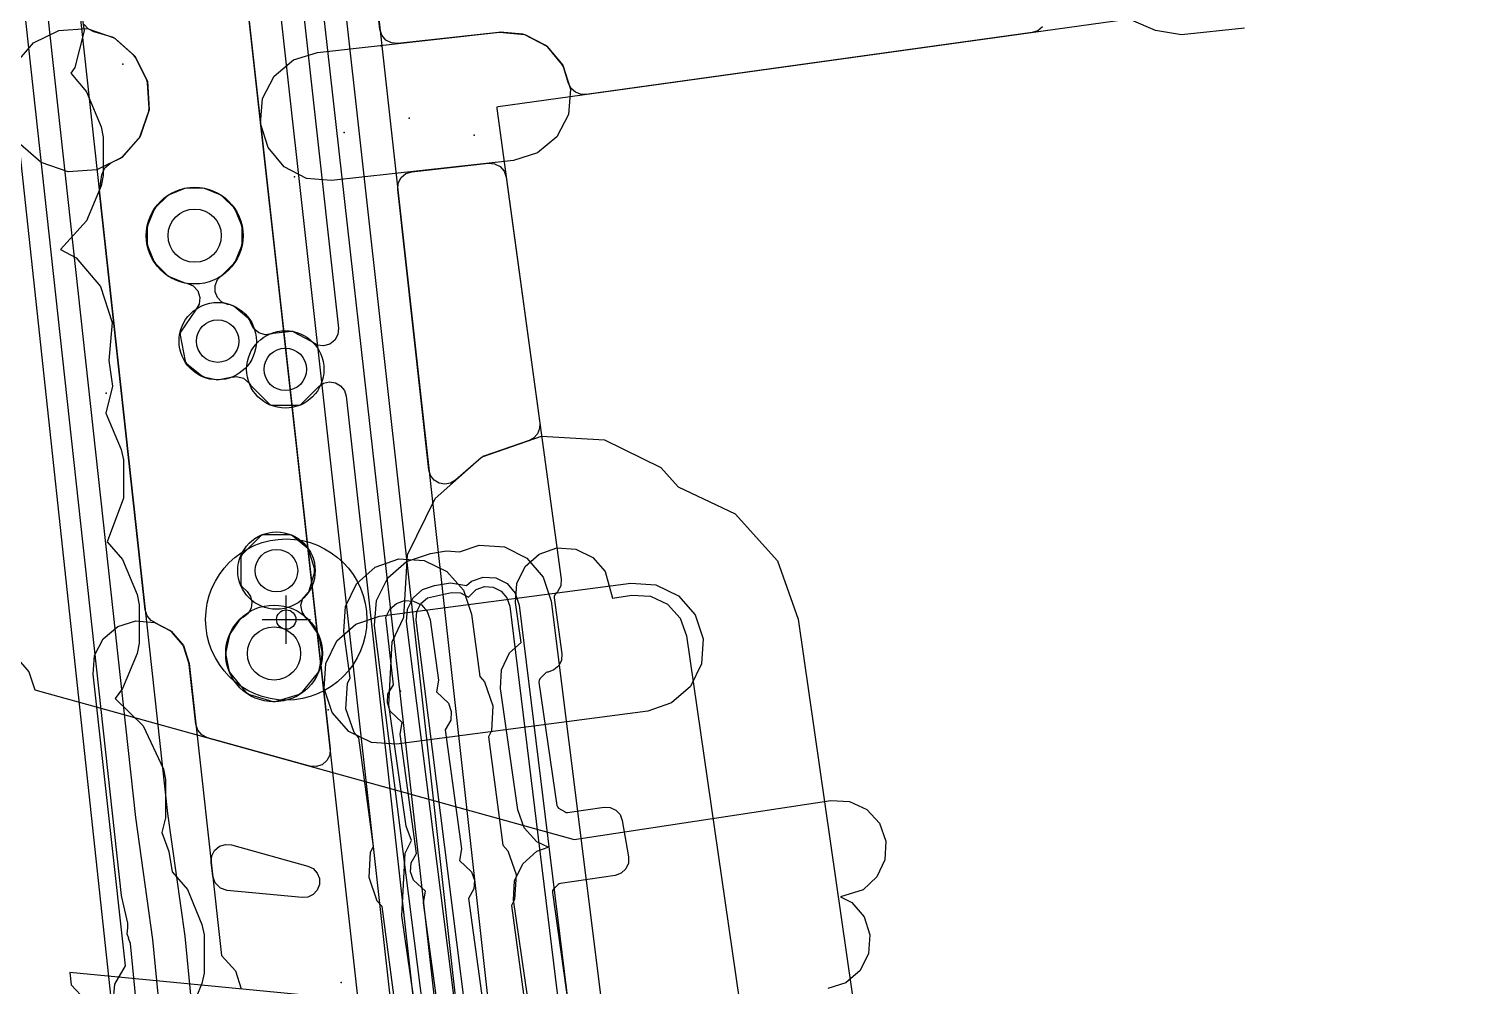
# Model space of a CAD drawing. Header units: metres. Extents: x 17722 to 17999, y 13535 to 15917.
# Drawn here: x 17843.42 to 17887.78, y 14125.73 to 14155.43 of the extents above; entities that cross this region are included whole.
import ezdxf

# ---------------------------------------------------------------- set-up
doc = ezdxf.new("R2010")
doc.units = ezdxf.units.M
for name, color, linetype in [('AI_GREENING_ALLOWED_ZONE', 4, 'Continuous'), ('AI_GREENING_EXCLUSIONS', 1, 'Continuous'), ('AI_GREENING_LAWN', 82, 'Continuous'), ('AI_GREENING_REJECTED', 6, 'Continuous'), ('AI_GREENING_SHRUBS', 92, 'Continuous'), ('AI_GREENING_TREES', 3, 'Continuous')]:
    doc.layers.add(name, color=color, linetype=linetype)

# ---------------------------------------------------------------- blocks, each defined once
blk = doc.blocks.new('AI_TREE')
for p, q in [((0, -0.3), (0, 0.3)), ((-0.3, 0), (0.3, 0))]:
    blk.add_line(p, q)
for radius in [1, 0.12]:
    blk.add_circle((0, 0), radius)
blk = doc.blocks.new('AI_SHRUB')
for radius in [1, 0.55]:
    blk.add_circle((0, 0), radius)

msp = doc.modelspace()

# ---------------------------------------------------------------- linework, layer by layer
at = {"layer": 'AI_GREENING_ALLOWED_ZONE'}
for points in [[(17874.872, 14155.485), (17874.729, 14155.364), (17874.552, 14155.304), (17860.718, 14153.384), (17860.718, 14153.384), (17860.544, 14153.391), (17860.383, 14153.457), (17860.254, 14153.574), (17860.173, 14153.729), (17860.01, 14154.245), (17859.963, 14154.329), (17859.524, 14154.851), (17859.449, 14154.912), (17858.844, 14155.226), (17858.751, 14155.253), (17858.047, 14155.314), (17857.998, 14155.313), (17854.869, 14154.968), (17854.675, 14154.985), (17854.502, 14155.074), (17854.376, 14155.224), (17854.317, 14155.41), (17853.533, 14162.464)], [(17849.716, 14160.594), (17852.776, 14133.091), (17852.759, 14132.898), (17852.67, 14132.726), (17852.523, 14132.6), (17852.338, 14132.54), (17852.145, 14132.554), (17848.97, 14133.436), (17848.795, 14133.525), (17848.667, 14133.675), (17848.607, 14133.862), (17848.401, 14135.711), (17848.391, 14135.759), (17848.236, 14136.247), (17848.19, 14136.331), (17847.876, 14136.704), (17847.801, 14136.764), (17847.325, 14137.011), (17847.327, 14137.016), (17847.223, 14137.07), (17847.097, 14137.219), (17847.038, 14137.406), (17845.62, 14150.347), (17845.624, 14150.484), (17845.693, 14150.897), (17845.784, 14151.112), (17845.964, 14151.262), (17846.267, 14151.413), (17846.343, 14151.472), (17846.844, 14152.042), (17846.893, 14152.125), (17847.146, 14152.865), (17847.159, 14152.962), (17847.107, 14153.748), (17847.081, 14153.842), (17846.738, 14154.534), (17846.679, 14154.61), (17846.113, 14155.108), (17846.02, 14155.159), (17845.437, 14155.332), (17845.27, 14155.418), (17845.146, 14155.56)]]:
    msp.add_lwpolyline(points, dxfattribs=at)
for points in [[(17856.667, 14141.422), (17856.512, 14141.329), (17856.334, 14141.297), (17856.156, 14141.33), (17856.001, 14141.425), (17855.891, 14141.568), (17855.838, 14141.741), (17854.87, 14150.44), (17854.887, 14150.635), (17854.977, 14150.808), (17855.126, 14150.934), (17855.312, 14150.992), (17857.684, 14151.254), (17857.876, 14151.238), (17858.047, 14151.152), (17858.173, 14151.007), (17858.235, 14150.825), (17859.279, 14143.196), (17859.273, 14143.025), (17859.21, 14142.866), (17859.097, 14142.738), (17858.947, 14142.656), (17857.538, 14142.169), (17857.454, 14142.12), (17856.667, 14141.422)], [(17849.582, 14128.703), (17849.368, 14128.774), (17849.208, 14128.933), (17849.133, 14129.145), (17849.085, 14129.578), (17849.101, 14129.772), (17849.19, 14129.944), (17849.337, 14130.07), (17849.522, 14130.13), (17849.715, 14130.115), (17852.083, 14129.458), (17852.249, 14129.377), (17852.373, 14129.241), (17852.441, 14129.069), (17852.441, 14128.885), (17852.374, 14128.713), (17852.25, 14128.577), (17852.085, 14128.495), (17851.901, 14128.479), (17849.582, 14128.703)]]:
    msp.add_lwpolyline(points, close=True, dxfattribs=at)
at = {"layer": 'AI_GREENING_EXCLUSIONS'}
for points in [[(17851.904, 14168.054), (17857.537, 14117.433), (17857.665, 14116.886), (17857.646, 14116.478), (17858.2, 14111.804), (17863.147, 14064.477)], [(17852.904, 14168.115), (17858.525, 14117.594), (17858.651, 14117.052), (17858.638, 14116.605), (17859.198, 14111.875), (17864.141, 14064.587)], [(17860.264, 14064.158), (17858.703, 14077.681), (17855.284, 14110.539), (17848.917, 14167.771)], [(17861.258, 14064.268), (17859.698, 14077.777), (17856.279, 14110.646), (17849.911, 14167.882)], [(17842.773, 14167.134), (17846.739, 14130.959), (17847.265, 14127.182), (17848.708, 14112.34), (17848.668, 14111.952), (17848.483, 14111.609), (17847.665, 14110.792), (17846.799, 14110.138), (17845.029, 14109.311), (17840.752, 14108.099)], [(17843.767, 14167.243), (17847.731, 14131.091), (17848.26, 14127.28), (17849.703, 14112.435), (17849.624, 14111.658), (17849.253, 14110.972), (17848.152, 14109.895), (17847.235, 14109.259), (17848.145, 14108.971), (17848.651, 14108.697), (17849.518, 14107.937), (17850.063, 14107.127), (17850.511, 14105.419), (17852.784, 14083.669), (17852.757, 14082.4), (17852.378, 14080.998), (17852.027, 14080.207), (17851.581, 14079.467), (17851.032, 14078.78), (17850.319, 14078.09), (17849.169, 14077.327)], [(17845.021, 14156.163), (17845.14, 14155.36), (17844.855, 14154.225), (17844.724, 14154.048), (17845.217, 14153.469), (17845.67, 14152.386), (17845.735, 14152.063), (17845.735, 14150.876), (17845.67, 14150.553), (17845.217, 14149.47), (17844.411, 14148.578), (17844.898, 14148.325), (17845.652, 14147.43), (17846.006, 14146.314), (17845.902, 14145.141), (17846.02, 14144.337), (17845.811, 14143.504), (17846.292, 14142.379), (17846.357, 14142.057), (17846.357, 14140.87), (17845.86, 14139.515), (17846.329, 14138.96), (17846.782, 14137.877), (17846.847, 14137.554), (17846.847, 14136.367), (17846.782, 14136.045), (17846.329, 14134.961), (17846.108, 14134.655), (17846.973, 14133.808), (17847.604, 14132.461), (17847.669, 14132.138), (17847.669, 14130.951), (17847.55, 14130.501), (17847.771, 14129.904), (17847.877, 14129.28), (17848.344, 14128.728), (17848.797, 14127.644), (17848.862, 14127.322), (17848.862, 14126.134), (17848.797, 14125.812), (17848.344, 14124.729)], [(17881.136, 14155.447), (17879.182, 14155.237), (17878.381, 14155.371), (17877.64, 14155.689)], [(17855.968, 14121.221), (17855.002, 14127.91), (17855.105, 14129.858), (17855.293, 14130.251), (17855.135, 14130.697), (17854.592, 14134.458), (17854.695, 14136.407), (17855.061, 14137.172), (17855.177, 14139.105), (17856.031, 14140.859), (17857.491, 14142.153), (17859.335, 14142.79), (17861.282, 14142.672), (17863.037, 14141.818), (17863.569, 14141.217), (17865.343, 14140.376), (17866.647, 14138.925), (17867.294, 14137.113), (17869.293, 14123.269)], [(17856.814, 14115.887), (17854.154, 14136.915), (17854.209, 14137.693), (17854.558, 14138.391), (17855.147, 14138.903), (17855.887, 14139.15), (17856.38, 14139.235), (17856.784, 14139.207), (17857.4, 14139.411), (17858.179, 14139.355), (17858.876, 14139.006), (17859.387, 14138.416), (17859.633, 14137.675), (17862.352, 14115.97)], [(17859.432, 14121.721), (17858.466, 14128.41), (17858.497, 14128.994), (17858.749, 14129.522), (17859.184, 14129.914), (17859.542, 14130.04), (17859.186, 14130.211), (17858.794, 14130.646), (17858.599, 14131.198), (17858.056, 14134.959), (17858.087, 14135.543), (17858.339, 14136.071), (17858.697, 14136.393), (17858.527, 14137.632), (17858.563, 14138.216), (17858.819, 14138.743), (17859.257, 14139.131), (17859.81, 14139.322), (17860.394, 14139.287), (17860.92, 14139.031), (17861.309, 14138.593), (17861.537, 14137.766), (17862.135, 14137.856), (17862.711, 14137.827), (17863.24, 14137.577), (17863.634, 14137.144), (17863.832, 14136.594), (17866.327, 14119.323)], [(17854.835, 14124.833), (17854.384, 14128.199), (17854.235, 14128.367), (17853.98, 14129.105), (17854.026, 14129.884), (17854.115, 14130.066), (17853.665, 14133.432), (17853.515, 14133.6), (17853.26, 14134.338), (17853.307, 14135.117), (17853.396, 14135.299), (17853.199, 14136.728), (17853.246, 14137.507), (17853.587, 14138.209), (17854.171, 14138.726), (17854.908, 14138.982), (17855.687, 14138.935), (17856.389, 14138.594), (17856.907, 14138.01), (17857.162, 14137.273), (17857.416, 14135.336), (17857.565, 14135.167), (17857.82, 14134.43), (17857.774, 14133.651), (17857.685, 14133.468), (17858.135, 14130.103), (17858.285, 14129.934), (17858.54, 14129.197), (17858.493, 14128.418), (17858.404, 14128.235), (17858.855, 14124.87)], [(17857.895, 14115.307), (17855.146, 14137.04), (17855.173, 14137.429), (17855.348, 14137.779), (17855.642, 14138.034), (17856.013, 14138.158), (17856.506, 14138.243), (17857.001, 14138.163), (17857.154, 14138.296), (17857.525, 14138.419), (17857.914, 14138.391), (17858.263, 14138.216), (17858.518, 14137.921), (17858.641, 14137.551), (17860.994, 14118.365)], [(17858.227, 14115.068), (17855.444, 14137.078), (17855.463, 14137.35), (17855.585, 14137.595), (17855.791, 14137.774), (17856.543, 14137.945), (17856.816, 14137.926), (17857.066, 14137.797), (17857.303, 14138.035), (17857.562, 14138.122), (17857.834, 14138.102), (17858.079, 14137.98), (17858.257, 14137.773), (17858.343, 14137.514), (17860.696, 14118.328)], [(17856.177, 14124.615), (17855.668, 14128.312), (17855.729, 14128.675), (17855.357, 14129.024), (17855.268, 14129.282), (17855.284, 14129.554), (17855.457, 14129.848), (17854.949, 14133.545), (17855.009, 14133.908), (17854.637, 14134.257), (17854.548, 14134.515), (17854.564, 14134.787), (17854.738, 14135.081), (17854.503, 14137.177), (17854.623, 14137.423), (17854.827, 14137.604), (17855.085, 14137.694), (17855.358, 14137.677), (17855.603, 14137.558), (17855.785, 14137.354), (17855.874, 14137.096), (17856.132, 14135.222), (17856.072, 14134.859), (17856.443, 14134.511), (17856.532, 14134.253), (17856.516, 14133.98), (17856.343, 14133.686), (17856.851, 14129.989), (17856.791, 14129.626), (17857.163, 14129.278), (17857.252, 14129.019), (17857.236, 14128.747), (17857.062, 14128.453), (17857.571, 14124.756)], [(17846.043, 14125.211), (17846.093, 14125.795), (17846.424, 14126.366), (17845.417, 14135.404), (17845.467, 14135.987), (17845.736, 14136.506), (17846.184, 14136.883), (17846.742, 14137.061), (17847.325, 14137.011), (17847.844, 14136.741), (17848.221, 14136.294), (17848.399, 14135.736), (17849.407, 14126.684), (17849.832, 14126.211), (17850.009, 14125.653)], [(17843.043, 14135.927), (17843.426, 14135.485), (17843.612, 14134.924), (17860.339, 14130.279), (17868.304, 14131.491), (17868.889, 14131.464), (17869.419, 14131.216), (17869.813, 14130.784), (17870.012, 14130.233), (17869.986, 14129.649), (17869.738, 14129.119), (17869.305, 14128.724), (17868.606, 14128.502), (17868.954, 14128.327), (17869.337, 14127.884), (17869.521, 14127.328), (17869.478, 14126.745), (17869.215, 14126.222), (17868.772, 14125.839), (17868.216, 14125.655)], [(17860.033, 14124.678), (17844.698, 14126.161), (17844.743, 14125.775), (17845.188, 14125.296)]]:
    msp.add_lwpolyline(points, dxfattribs=at)
for points in [[(17846.072, 14155.144), (17846.716, 14154.578), (17847.103, 14153.798), (17847.162, 14152.912), (17846.877, 14152.079), (17846.311, 14151.435), (17845.531, 14151.048), (17844.645, 14150.989), (17843.812, 14151.274), (17843.168, 14151.84), (17842.781, 14152.62), (17842.722, 14153.506), (17843.007, 14154.339), (17843.573, 14154.983), (17844.353, 14155.37), (17845.239, 14155.429), (17846.072, 14155.144)], [(17852.041, 14150.784), (17851.349, 14151.144), (17850.847, 14151.742), (17850.611, 14152.486), (17850.679, 14153.263), (17851.038, 14153.956), (17851.636, 14154.458), (17852.38, 14154.693), (17858.023, 14155.316), (17858.8, 14155.249), (17859.493, 14154.889), (17859.995, 14154.292), (17860.23, 14153.548), (17860.163, 14152.77), (17859.803, 14152.078), (17859.206, 14151.575), (17858.462, 14151.34), (17852.819, 14150.717), (17852.041, 14150.784)], [(17854.83, 14133.239), (17854.051, 14133.29), (17853.351, 14133.635), (17852.837, 14134.222), (17852.586, 14134.961), (17852.637, 14135.74), (17852.983, 14136.44), (17853.569, 14136.954), (17854.308, 14137.205), (17862.103, 14138.23), (17862.882, 14138.179), (17863.582, 14137.833), (17864.096, 14137.247), (17864.347, 14136.508), (17864.296, 14135.729), (17863.951, 14135.029), (17863.364, 14134.515), (17862.625, 14134.264), (17854.83, 14133.239)]]:
    msp.add_lwpolyline(points, close=True, dxfattribs=at)
at = {"layer": 'AI_GREENING_LAWN'}
for points in [[(17841.485, 14166.951), (17847.041, 14115.376), (17847.027, 14115.195), (17846.557, 14113.402), (17846.483, 14113.241), (17845.417, 14111.725), (17845.327, 14111.628), (17845.327, 14111.628), (17844.65, 14111.067), (17844.533, 14110.995), (17842.726, 14110.193), (17842.64, 14110.164), (17839.359, 14109.376), (17839.153, 14109.371), (17838.962, 14109.449), (17838.819, 14109.597), (17838.748, 14109.791), (17829.964, 14170.767)], [(17850.608, 14167.948), (17853.034, 14146.142), (17853.016, 14145.942), (17852.921, 14145.766), (17852.765, 14145.641), (17852.572, 14145.587), (17852.374, 14145.614), (17852.201, 14145.716), (17852.177, 14145.738), (17851.649, 14146.02), (17851.615, 14146.032), (17851.58, 14146.034), (17850.991, 14145.976), (17850.969, 14145.968), (17850.762, 14145.935), (17850.559, 14145.99), (17850.397, 14146.124), (17850.304, 14146.313), (17850.291, 14146.366), (17850.276, 14146.401), (17850.251, 14146.43), (17849.791, 14146.808), (17849.682, 14146.859), (17849.597, 14146.876), (17849.416, 14146.95), (17849.279, 14147.088), (17849.204, 14147.269), (17849.204, 14147.464), (17849.279, 14147.644), (17849.416, 14147.782), (17849.438, 14147.796), (17849.782, 14148.141), (17849.836, 14148.221), (17850.022, 14148.671), (17850.041, 14148.765), (17850.041, 14149.252), (17850.022, 14149.347), (17849.836, 14149.797), (17849.782, 14149.877), (17849.438, 14150.221), (17849.358, 14150.275), (17848.908, 14150.461), (17848.813, 14150.48), (17848.327, 14150.48), (17848.232, 14150.461), (17847.782, 14150.275), (17847.702, 14150.221), (17847.358, 14149.877), (17847.304, 14149.797), (17847.118, 14149.347), (17847.099, 14149.252), (17847.099, 14148.765), (17847.118, 14148.671), (17847.304, 14148.221), (17847.358, 14148.141), (17847.702, 14147.796), (17847.782, 14147.743), (17848.232, 14147.556), (17848.33, 14147.537), (17848.525, 14147.452), (17848.666, 14147.295), (17848.73, 14147.093), (17848.705, 14146.883), (17848.595, 14146.702), (17848.593, 14146.7), (17848.134, 14146.013), (17848.116, 14145.97), (17848.116, 14145.924), (17848.278, 14145.114), (17848.292, 14145.075), (17848.319, 14145.044), (17848.777, 14144.668), (17848.885, 14144.617), (17849.235, 14144.548), (17849.332, 14144.548), (17849.743, 14144.629), (17849.745, 14144.619), (17849.87, 14144.643), (17850.087, 14144.585), (17850.257, 14144.436), (17850.302, 14144.373), (17850.888, 14143.787), (17850.927, 14143.761), (17850.972, 14143.752), (17851.792, 14143.752), (17851.838, 14143.761), (17851.876, 14143.787), (17852.419, 14144.329), (17852.572, 14144.434), (17852.754, 14144.475), (17852.938, 14144.447), (17853.099, 14144.354), (17853.214, 14144.208), (17853.269, 14144.031), (17856.975, 14110.722)], [(17862.328, 14065.978), (17856.978, 14116.738), (17851.208, 14167.986)], [(17847.8, 14114.491), (17846.574, 14127.057), (17846.521, 14127.215), (17846.523, 14127.216), (17846.478, 14127.342), (17846.492, 14127.546), (17846.496, 14127.559), (17846.499, 14127.682), (17846.31, 14128.489), (17846.299, 14128.548), (17842.079, 14167.045)], [(17887.777, 14157.145), (17857.986, 14153.006), (17857.946, 14152.992), (17857.944, 14152.95), (17859.943, 14138.353), (17859.928, 14138.146), (17859.83, 14137.963), (17859.747, 14137.864), (17859.724, 14137.821), (17859.721, 14137.773), (17859.958, 14136.037), (17859.947, 14135.843), (17859.863, 14135.668), (17859.718, 14135.539), (17859.535, 14135.474), (17859.511, 14135.471), (17859.472, 14135.458), (17859.44, 14135.433), (17859.281, 14135.259), (17859.256, 14135.215), (17859.252, 14135.163), (17859.804, 14131.34), (17859.822, 14131.292), (17859.859, 14131.256), (17860.06, 14131.135), (17860.099, 14131.12), (17860.14, 14131.119), (17861.273, 14131.281), (17861.465, 14131.272), (17861.638, 14131.191), (17861.769, 14131.051), (17861.837, 14130.872), (17862.034, 14129.748), (17862.028, 14129.549), (17861.946, 14129.369), (17861.8, 14129.234), (17861.613, 14129.167), (17859.918, 14128.921), (17859.881, 14128.91), (17859.85, 14128.887), (17859.701, 14128.739), (17859.673, 14128.694), (17859.668, 14128.64), (17860.613, 14121.939)]]:
    msp.add_lwpolyline(points, dxfattribs=at)
msp.add_lwpolyline([(17852.379, 14135.429), (17852.43, 14135.537), (17852.523, 14136.002), (17852.523, 14136.099), (17852.428, 14136.576), (17852.391, 14136.665), (17852.124, 14137.064), (17852.023, 14137.159), (17851.902, 14137.339), (17851.867, 14137.553), (17851.927, 14137.762), (17852.07, 14137.925), (17852.074, 14137.929), (17852.101, 14137.956), (17852.118, 14137.991), (17852.287, 14138.548), (17852.287, 14138.69), (17852.117, 14139.25), (17852.102, 14139.283), (17852.078, 14139.309), (17851.601, 14139.7), (17851.565, 14139.721), (17851.525, 14139.728), (17850.698, 14139.728), (17850.653, 14139.719), (17850.614, 14139.693), (17850.035, 14139.113), (17850.009, 14139.075), (17850, 14139.029), (17850, 14138.21), (17850.009, 14138.164), (17850.036, 14138.125), (17850.194, 14137.971), (17850.3, 14137.82), (17850.345, 14137.64), (17850.32, 14137.456), (17850.231, 14137.294), (17850.088, 14137.176), (17850.024, 14137.14), (17849.939, 14137.061), (17849.674, 14136.665), (17849.637, 14136.576), (17849.542, 14136.099), (17849.542, 14136.002), (17849.634, 14135.537), (17849.686, 14135.429), (17850.152, 14134.86), (17850.27, 14134.782), (17850.997, 14134.561), (17851.032, 14134.556), (17851.068, 14134.561), (17851.795, 14134.782), (17851.913, 14134.86), (17852.379, 14135.429)], close=True, dxfattribs=at)
at = {"layer": 'AI_GREENING_REJECTED'}
for p in [(17854.36, 14154.9), (17846.34, 14154.33), (17855.22, 14152.65), (17853.21, 14152.21), (17857.24, 14152.12), (17851.67, 14150.83), (17845.82, 14144.12), (17854.96, 14134.88), (17852.71, 14134.3), (17853.12, 14125.85)]:
    msp.add_point(p, dxfattribs=at)

# ---------------------------------------------------------------- block references
at = {"layer": 'AI_GREENING_SHRUBS'}
for p, xscale, yscale in [((17848.57, 14149.009), 1.5, 1.5), ((17849.284, 14145.738), 1.2, 1.2), ((17851.382, 14144.861), 1.2, 1.2), ((17851.108, 14138.619), 1.2, 1.2), ((17851.032, 14136.05), 1.5, 1.5)]:
    msp.add_blockref('AI_SHRUB', p, dxfattribs=dict(at, xscale=xscale, yscale=yscale))
at = {"layer": 'AI_GREENING_TREES', "xscale": 2.5, "yscale": 2.5}
msp.add_blockref('AI_TREE', (17851.411, 14137.102), dxfattribs=at)

doc.saveas('drawing.dxf')
